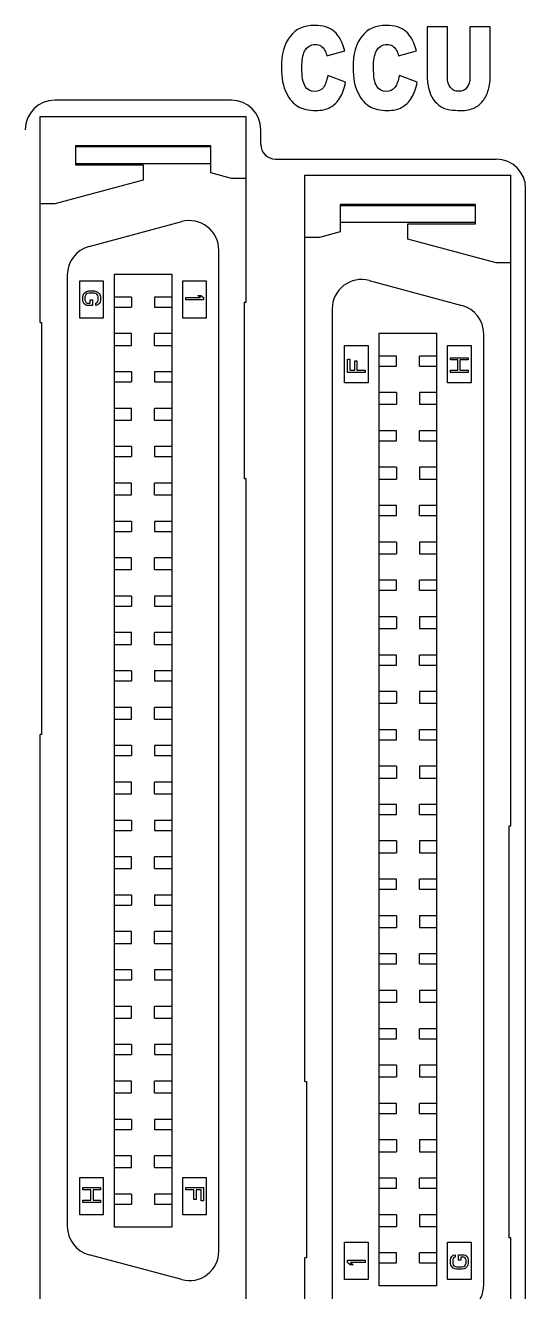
# Model space of a CAD drawing. Header units: inches. Extents: x 3 to 406, y 5 to 135.
# Drawn here: x 46.4 to 63.4, y 28.29 to 71.33 of the extents above; entities that cross this region are included whole.
import ezdxf

# ---------------------------------------------------------------- set-up
doc = ezdxf.new("R2010")
doc.units = ezdxf.units.IN
doc.header["$LTSCALE"] = 1.21
doc.header["$MEASUREMENT"] = 0
doc.layers.add('BSEJ72C_4_00DXF_CONTINUOUS_LINE', color=7, linetype='CONTINUOUS')
doc.layers.add('TE_1734101_5DXF_CONTINUOUS_LINE', color=7, linetype='CONTINUOUS')

msp = doc.modelspace()

# ---------------------------------------------------------------- linework, layer by layer
at = {"layer": 'BSEJ72C_4_00DXF_CONTINUOUS_LINE', "color": 4, "linetype": 'Continuous'}
for p, q in [((60.048, 71.28), (60.048, 69.61)), ((60.739, 71.28), (60.048, 71.28)), ((60.739, 69.57), (60.739, 71.28)), ((61.504, 71.28), (61.504, 69.57)), ((62.195, 71.28), (61.504, 71.28)), ((62.195, 69.61), (62.195, 71.28)), ((56.644, 70.286), (57.255, 70.456)), ((59.078, 70.286), (59.689, 70.456)), ((57.277, 69.396), (56.67, 69.626)), ((59.711, 69.396), (59.104, 69.626))]:
    msp.add_line(p, q, dxfattribs=at)
at = {"layer": 'BSEJ72C_4_00DXF_CONTINUOUS_LINE', "color": 7, "linetype": 'Continuous'}
for p, q in [((53.396, 68.78), (47.396, 68.78)), ((54.396, 67.28), (54.396, 67.78)), ((54.896, 66.78), (62.396, 66.78)), ((63.396, 23.68), (63.396, 65.78))]:
    msp.add_line(p, q, dxfattribs=at)
for centre, radius, start, end in [((47.396, 67.78), 1, 90, 180), ((53.396, 67.78), 1, 0, 90), ((54.896, 67.28), 0.5, 180, 270), ((62.396, 65.78), 1, 0, 90)]:
    msp.add_arc(centre, radius, start, end, dxfattribs=at)
at = {"layer": 'BSEJ72C_4_00DXF_CONTINUOUS_LINE', "color": 4, "linetype": 'Continuous'}
for points in [[(56.23, 71.327), (55.869, 71.327), (55.59, 71.201), (55.393, 70.953)], [(56.894, 71.113), (56.733, 71.255), (56.511, 71.327), (56.23, 71.327)], [(57.255, 70.456), (57.176, 70.751), (57.056, 70.97), (56.894, 71.113)], [(58.664, 71.327), (58.303, 71.327), (58.024, 71.201), (57.827, 70.953)], [(59.328, 71.113), (59.167, 71.255), (58.945, 71.327), (58.664, 71.327)], [(59.689, 70.456), (59.61, 70.751), (59.491, 70.97), (59.328, 71.113)], [(55.393, 70.953), (55.195, 70.705), (55.098, 70.349), (55.098, 69.885)], [(55.885, 70.444), (55.969, 70.6), (56.089, 70.68), (56.247, 70.68)], [(56.247, 70.68), (56.315, 70.68), (56.378, 70.661), (56.434, 70.625)], [(56.434, 70.625), (56.49, 70.59), (56.537, 70.539), (56.576, 70.473)], [(57.827, 70.953), (57.629, 70.705), (57.532, 70.349), (57.532, 69.885)], [(58.319, 70.444), (58.403, 70.6), (58.523, 70.68), (58.681, 70.68)], [(58.681, 70.68), (58.749, 70.68), (58.812, 70.661), (58.868, 70.625)], [(58.868, 70.625), (58.924, 70.59), (58.971, 70.539), (59.01, 70.473)], [(55.791, 69.891), (55.791, 70.141), (55.822, 70.325), (55.885, 70.444)], [(56.576, 70.473), (56.6, 70.434), (56.623, 70.371), (56.644, 70.286)], [(58.225, 69.891), (58.225, 70.141), (58.256, 70.325), (58.319, 70.444)], [(59.01, 70.473), (59.034, 70.434), (59.057, 70.371), (59.078, 70.286)], [(55.098, 69.885), (55.098, 69.538), (55.153, 69.253), (55.266, 69.03)], [(55.904, 69.253), (55.828, 69.368), (55.791, 69.582), (55.791, 69.891)], [(57.532, 69.885), (57.532, 69.538), (57.587, 69.253), (57.7, 69.03)], [(58.338, 69.253), (58.262, 69.368), (58.225, 69.582), (58.225, 69.891)], [(56.67, 69.626), (56.639, 69.448), (56.589, 69.312), (56.522, 69.22)], [(57.084, 68.864), (57.171, 69.005), (57.235, 69.183), (57.277, 69.396)], [(59.104, 69.626), (59.073, 69.448), (59.023, 69.312), (58.956, 69.22)], [(59.518, 68.864), (59.605, 69.005), (59.669, 69.183), (59.711, 69.396)], [(60.048, 69.61), (60.048, 69.473), (60.07, 69.316), (60.112, 69.137)], [(60.84, 69.213), (60.773, 69.299), (60.739, 69.417), (60.739, 69.57)], [(61.504, 69.57), (61.504, 69.416), (61.469, 69.295), (61.402, 69.211)], [(62.132, 69.142), (62.174, 69.289), (62.195, 69.444), (62.195, 69.61)], [(55.266, 69.03), (55.377, 68.808), (55.51, 68.652), (55.665, 68.564)], [(56.222, 69.081), (56.085, 69.081), (55.979, 69.139), (55.904, 69.253)], [(56.522, 69.22), (56.454, 69.127), (56.354, 69.081), (56.222, 69.081)], [(56.757, 68.541), (56.887, 68.613), (56.995, 68.72), (57.084, 68.864)], [(57.7, 69.03), (57.811, 68.808), (57.944, 68.652), (58.099, 68.564)], [(58.656, 69.081), (58.519, 69.081), (58.413, 69.139), (58.338, 69.253)], [(58.956, 69.22), (58.889, 69.127), (58.788, 69.081), (58.656, 69.081)], [(59.191, 68.541), (59.321, 68.613), (59.429, 68.72), (59.518, 68.864)], [(60.112, 69.137), (60.138, 69.026), (60.187, 68.919), (60.259, 68.814)], [(61.122, 69.085), (61.002, 69.085), (60.907, 69.127), (60.84, 69.213)], [(61.402, 69.211), (61.335, 69.127), (61.242, 69.085), (61.122, 69.085)], [(61.938, 68.757), (62.027, 68.867), (62.091, 68.995), (62.132, 69.142)], [(55.665, 68.564), (55.819, 68.478), (56.017, 68.432), (56.262, 68.432)], [(56.262, 68.432), (56.462, 68.432), (56.627, 68.468), (56.757, 68.541)], [(58.099, 68.564), (58.253, 68.478), (58.452, 68.432), (58.696, 68.432)], [(58.696, 68.432), (58.896, 68.432), (59.061, 68.468), (59.191, 68.541)], [(60.259, 68.814), (60.331, 68.711), (60.41, 68.631), (60.497, 68.573)], [(60.497, 68.573), (60.583, 68.516), (60.692, 68.48), (60.82, 68.461)], [(60.82, 68.461), (60.948, 68.441), (61.067, 68.432), (61.177, 68.432)], [(61.177, 68.432), (61.365, 68.432), (61.527, 68.464), (61.661, 68.525)], [(61.661, 68.525), (61.758, 68.569), (61.85, 68.646), (61.938, 68.757)]]:
    msp.add_open_spline(points, degree=3, dxfattribs=at)
at = {"layer": 'TE_1734101_5DXF_CONTINUOUS_LINE', "color": 7, "linetype": 'Continuous'}
for p, q in [((46.896, 61.23), (46.896, 68.23)), ((46.896, 68.23), (53.896, 68.23)), ((53.896, 61.92), (53.896, 68.23)), ((48.096, 67.235), (48.096, 66.585)), ((52.696, 67.235), (48.096, 67.235)), ((52.696, 67.195), (48.096, 67.195)), ((52.696, 66.31), (52.696, 67.235)), ((52.696, 66.624), (48.096, 66.624)), ((48.096, 66.585), (50.396, 66.585)), ((50.396, 66.585), (50.396, 66.063)), ((53.396, 66.122), (52.696, 66.31)), ((50.396, 66.063), (47.396, 65.259)), ((53.896, 66.122), (53.396, 66.122)), ((55.896, 35.44), (55.896, 66.23)), ((55.896, 66.23), (62.896, 66.23)), ((62.896, 44.13), (62.896, 66.23)), ((47.396, 65.259), (46.896, 65.259)), ((57.096, 65.235), (57.096, 64.31)), ((61.696, 65.235), (57.096, 65.235)), ((61.696, 65.195), (57.096, 65.195)), ((61.696, 64.585), (61.696, 65.235)), ((48.563, 63.812), (51.713, 64.656)), ((61.696, 64.624), (57.096, 64.624)), ((59.396, 64.063), (59.396, 64.585)), ((59.396, 64.585), (61.696, 64.585)), ((56.396, 64.122), (55.896, 64.122)), ((57.096, 64.31), (56.396, 64.122)), ((52.971, 29.67), (52.971, 63.69)), ((62.396, 63.259), (59.396, 64.063)), ((62.896, 63.259), (62.396, 63.259)), ((47.821, 62.846), (47.821, 30.514)), ((49.421, 30.49), (49.421, 62.87)), ((49.421, 62.87), (51.371, 62.87)), ((51.371, 62.87), (51.371, 30.49)), ((48.246, 61.38), (48.246, 62.65)), ((48.246, 62.65), (49.046, 62.65)), ((49.046, 62.65), (49.046, 61.38)), ((51.746, 61.38), (51.746, 62.65)), ((51.746, 62.65), (52.546, 62.65)), ((52.546, 62.65), (52.546, 61.38)), ((58.08, 62.656), (61.23, 61.812)), ((48.346, 62.1), (48.359, 62.162)), ((48.346, 61.987), (48.346, 62.1)), ((48.359, 61.925), (48.346, 61.987)), ((48.359, 62.162), (48.385, 62.212)), ((48.385, 62.212), (48.436, 62.262)), ((48.436, 62.15), (48.423, 62.1)), ((48.423, 62.1), (48.423, 61.987)), ((48.423, 61.987), (48.436, 61.937)), ((48.436, 62.262), (48.487, 62.287)), ((48.461, 62.187), (48.436, 62.15)), ((48.5, 62.212), (48.461, 62.187)), ((48.487, 62.287), (48.551, 62.3)), ((48.551, 62.225), (48.5, 62.212)), ((48.551, 62.3), (48.742, 62.3)), ((48.742, 62.225), (48.551, 62.225)), ((48.602, 61.887), (48.602, 62)), ((48.602, 62), (48.678, 62)), ((48.678, 62), (48.678, 61.812)), ((48.742, 62.3), (48.806, 62.287)), ((48.793, 62.212), (48.742, 62.225)), ((48.831, 62.187), (48.793, 62.212)), ((48.806, 62.287), (48.857, 62.262)), ((48.857, 62.15), (48.831, 62.187)), ((48.857, 62.262), (48.908, 62.212)), ((48.87, 62.1), (48.857, 62.15)), ((48.857, 61.937), (48.87, 61.987)), ((48.87, 61.987), (48.87, 62.1)), ((48.908, 62.212), (48.934, 62.162)), ((48.934, 62.162), (48.946, 62.1)), ((48.946, 61.987), (48.934, 61.925)), ((48.946, 62.1), (48.946, 61.987)), ((50.006, 62.09), (49.421, 62.09)), ((50.006, 62.09), (50.006, 61.75)), ((50.786, 62.09), (50.786, 61.75)), ((51.371, 62.09), (50.786, 62.09)), ((51.846, 62), (51.846, 62.075)), ((51.846, 62.075), (52.344, 62.075)), ((52.446, 62), (51.846, 62)), ((52.344, 62.075), (52.255, 62.15)), ((52.255, 62.15), (52.357, 62.15)), ((52.357, 62.15), (52.446, 62.075)), ((52.446, 62.075), (52.446, 62)), ((48.385, 61.875), (48.359, 61.925)), ((48.436, 61.825), (48.385, 61.875)), ((48.436, 61.937), (48.461, 61.9)), ((48.487, 61.812), (48.436, 61.825)), ((48.461, 61.9), (48.5, 61.887)), ((48.678, 61.812), (48.487, 61.812)), ((48.5, 61.887), (48.602, 61.887)), ((48.793, 61.887), (48.831, 61.9)), ((48.793, 61.812), (48.793, 61.887)), ((48.857, 61.825), (48.793, 61.812)), ((48.831, 61.9), (48.857, 61.937)), ((48.908, 61.875), (48.857, 61.825)), ((48.934, 61.925), (48.908, 61.875)), ((49.421, 61.75), (50.006, 61.75)), ((50.786, 61.75), (51.371, 61.75)), ((53.841, 55.92), (53.841, 61.92)), ((53.841, 61.92), (53.896, 61.92)), ((56.821, 61.69), (56.821, 27.67)), ((46.896, 61.23), (46.951, 61.23)), ((46.951, 61.23), (46.951, 47.23)), ((49.046, 61.38), (48.246, 61.38)), ((52.546, 61.38), (51.746, 61.38)), ((50.006, 60.85), (49.421, 60.85)), ((50.006, 60.45), (50.006, 60.85)), ((50.786, 60.45), (50.786, 60.85)), ((51.371, 60.85), (50.786, 60.85)), ((58.421, 28.49), (58.421, 60.87)), ((58.421, 60.87), (60.371, 60.87)), ((60.371, 60.87), (60.371, 28.49)), ((61.971, 28.514), (61.971, 60.846)), ((49.421, 60.45), (50.006, 60.45)), ((50.786, 60.45), (51.371, 60.45)), ((57.246, 59.18), (57.246, 60.45)), ((57.246, 60.45), (58.046, 60.45)), ((58.046, 60.45), (58.046, 59.18)), ((60.746, 59.18), (60.746, 60.45)), ((60.746, 60.45), (61.546, 60.45)), ((61.546, 60.45), (61.546, 59.18)), ((57.346, 59.53), (57.346, 59.98)), ((57.346, 59.98), (57.423, 59.98)), ((57.423, 59.98), (57.423, 59.605)), ((57.589, 59.605), (57.589, 59.93)), ((57.589, 59.93), (57.665, 59.93)), ((57.665, 59.93), (57.665, 59.605)), ((59.006, 60.09), (58.421, 60.09)), ((59.006, 59.75), (59.006, 60.09)), ((59.786, 59.75), (59.786, 60.09)), ((60.371, 60.09), (59.786, 60.09)), ((60.846, 59.955), (60.846, 60.03)), ((60.846, 60.03), (61.446, 60.03)), ((61.089, 59.955), (60.846, 59.955)), ((61.089, 59.605), (61.089, 59.955)), ((61.165, 59.955), (61.165, 59.605)), ((61.446, 59.955), (61.165, 59.955)), ((61.446, 60.03), (61.446, 59.955)), ((50.006, 59.55), (49.421, 59.55)), ((50.006, 59.55), (50.006, 59.21)), ((50.786, 59.55), (50.786, 59.21)), ((51.371, 59.55), (50.786, 59.55)), ((57.946, 59.53), (57.346, 59.53)), ((57.423, 59.605), (57.589, 59.605)), ((57.665, 59.605), (57.946, 59.605)), ((57.946, 59.605), (57.946, 59.53)), ((58.421, 59.75), (59.006, 59.75)), ((59.786, 59.75), (60.371, 59.75)), ((60.846, 59.53), (60.846, 59.605)), ((60.846, 59.605), (61.089, 59.605)), ((61.446, 59.53), (60.846, 59.53)), ((61.165, 59.605), (61.446, 59.605)), ((61.446, 59.605), (61.446, 59.53)), ((49.421, 59.21), (50.006, 59.21)), ((50.786, 59.21), (51.371, 59.21)), ((58.046, 59.18), (57.246, 59.18)), ((61.546, 59.18), (60.746, 59.18)), ((59.006, 58.85), (58.421, 58.85)), ((59.006, 58.85), (59.006, 58.45)), ((59.786, 58.85), (59.786, 58.45)), ((60.371, 58.85), (59.786, 58.85)), ((50.006, 58.31), (49.421, 58.31)), ((50.006, 57.91), (50.006, 58.31)), ((50.786, 57.91), (50.786, 58.31)), ((51.371, 58.31), (50.786, 58.31)), ((58.421, 58.45), (59.006, 58.45)), ((59.786, 58.45), (60.371, 58.45)), ((49.421, 57.91), (50.006, 57.91)), ((50.786, 57.91), (51.371, 57.91)), ((59.006, 57.55), (58.421, 57.55)), ((59.006, 57.21), (59.006, 57.55)), ((59.786, 57.21), (59.786, 57.55)), ((60.371, 57.55), (59.786, 57.55)), ((50.006, 57.01), (49.421, 57.01)), ((50.006, 57.01), (50.006, 56.67)), ((50.786, 57.01), (50.786, 56.67)), ((51.371, 57.01), (50.786, 57.01)), ((58.421, 57.21), (59.006, 57.21)), ((59.786, 57.21), (60.371, 57.21)), ((49.421, 56.67), (50.006, 56.67)), ((50.786, 56.67), (51.371, 56.67)), ((59.006, 56.31), (58.421, 56.31)), ((59.006, 56.31), (59.006, 55.91)), ((59.786, 56.31), (59.786, 55.91)), ((60.371, 56.31), (59.786, 56.31)), ((50.006, 55.77), (49.421, 55.77)), ((50.006, 55.37), (50.006, 55.77)), ((50.786, 55.37), (50.786, 55.77)), ((51.371, 55.77), (50.786, 55.77)), ((53.896, 55.92), (53.841, 55.92)), ((53.896, 25.13), (53.896, 55.92)), ((58.421, 55.91), (59.006, 55.91)), ((59.786, 55.91), (60.371, 55.91)), ((49.421, 55.37), (50.006, 55.37)), ((50.786, 55.37), (51.371, 55.37)), ((59.006, 55.01), (58.421, 55.01)), ((58.421, 54.67), (59.006, 54.67)), ((59.006, 54.67), (59.006, 55.01)), ((59.786, 54.67), (59.786, 55.01)), ((60.371, 55.01), (59.786, 55.01)), ((59.786, 54.67), (60.371, 54.67)), ((50.006, 54.47), (49.421, 54.47)), ((50.006, 54.47), (50.006, 54.13)), ((50.786, 54.47), (50.786, 54.13)), ((51.371, 54.47), (50.786, 54.47)), ((49.421, 54.13), (50.006, 54.13)), ((50.786, 54.13), (51.371, 54.13)), ((59.006, 53.77), (58.421, 53.77)), ((58.421, 53.37), (59.006, 53.37)), ((59.006, 53.77), (59.006, 53.37)), ((59.786, 53.77), (59.786, 53.37)), ((60.371, 53.77), (59.786, 53.77)), ((59.786, 53.37), (60.371, 53.37)), ((50.006, 53.23), (49.421, 53.23)), ((50.006, 52.83), (50.006, 53.23)), ((50.786, 52.83), (50.786, 53.23)), ((51.371, 53.23), (50.786, 53.23)), ((49.421, 52.83), (50.006, 52.83)), ((50.786, 52.83), (51.371, 52.83)), ((59.006, 52.47), (58.421, 52.47)), ((58.421, 52.13), (59.006, 52.13)), ((59.006, 52.13), (59.006, 52.47)), ((59.786, 52.13), (59.786, 52.47)), ((60.371, 52.47), (59.786, 52.47)), ((59.786, 52.13), (60.371, 52.13)), ((50.006, 51.93), (49.421, 51.93)), ((50.006, 51.93), (50.006, 51.59)), ((50.786, 51.93), (50.786, 51.59)), ((51.371, 51.93), (50.786, 51.93)), ((49.421, 51.59), (50.006, 51.59)), ((50.786, 51.59), (51.371, 51.59)), ((59.006, 51.23), (58.421, 51.23)), ((59.006, 51.23), (59.006, 50.83)), ((59.786, 51.23), (59.786, 50.83)), ((60.371, 51.23), (59.786, 51.23)), ((58.421, 50.83), (59.006, 50.83)), ((59.786, 50.83), (60.371, 50.83)), ((50.006, 50.69), (49.421, 50.69)), ((50.006, 50.29), (50.006, 50.69)), ((50.786, 50.29), (50.786, 50.69)), ((51.371, 50.69), (50.786, 50.69)), ((49.421, 50.29), (50.006, 50.29)), ((50.786, 50.29), (51.371, 50.29)), ((59.006, 49.93), (58.421, 49.93)), ((59.006, 49.59), (59.006, 49.93)), ((59.786, 49.59), (59.786, 49.93)), ((60.371, 49.93), (59.786, 49.93)), ((58.421, 49.59), (59.006, 49.59)), ((59.786, 49.59), (60.371, 49.59)), ((50.006, 49.39), (49.421, 49.39)), ((50.006, 49.39), (50.006, 49.05)), ((50.786, 49.39), (50.786, 49.05)), ((51.371, 49.39), (50.786, 49.39)), ((49.421, 49.05), (50.006, 49.05)), ((50.786, 49.05), (51.371, 49.05)), ((59.006, 48.69), (58.421, 48.69)), ((59.006, 48.69), (59.006, 48.29)), ((59.786, 48.69), (59.786, 48.29)), ((60.371, 48.69), (59.786, 48.69)), ((58.421, 48.29), (59.006, 48.29)), ((59.786, 48.29), (60.371, 48.29)), ((50.006, 48.15), (49.421, 48.15)), ((50.006, 47.75), (50.006, 48.15)), ((50.786, 47.75), (50.786, 48.15)), ((51.371, 48.15), (50.786, 48.15)), ((49.421, 47.75), (50.006, 47.75)), ((50.786, 47.75), (51.371, 47.75)), ((59.006, 47.39), (58.421, 47.39)), ((59.006, 47.05), (59.006, 47.39)), ((59.786, 47.05), (59.786, 47.39)), ((60.371, 47.39), (59.786, 47.39)), ((46.896, 25.13), (46.896, 47.23)), ((46.951, 47.23), (46.896, 47.23)), ((58.421, 47.05), (59.006, 47.05)), ((59.786, 47.05), (60.371, 47.05)), ((50.006, 46.85), (49.421, 46.85)), ((49.421, 46.51), (50.006, 46.51)), ((50.006, 46.85), (50.006, 46.51)), ((50.786, 46.85), (50.786, 46.51)), ((51.371, 46.85), (50.786, 46.85)), ((50.786, 46.51), (51.371, 46.51)), ((59.006, 46.15), (58.421, 46.15)), ((59.006, 46.15), (59.006, 45.75)), ((59.786, 46.15), (59.786, 45.75)), ((60.371, 46.15), (59.786, 46.15)), ((58.421, 45.75), (59.006, 45.75)), ((59.786, 45.75), (60.371, 45.75)), ((50.006, 45.61), (49.421, 45.61)), ((49.421, 45.21), (50.006, 45.21)), ((50.006, 45.21), (50.006, 45.61)), ((50.786, 45.21), (50.786, 45.61)), ((51.371, 45.61), (50.786, 45.61)), ((50.786, 45.21), (51.371, 45.21)), ((59.006, 44.85), (58.421, 44.85)), ((59.006, 44.51), (59.006, 44.85)), ((59.786, 44.51), (59.786, 44.85)), ((60.371, 44.85), (59.786, 44.85)), ((58.421, 44.51), (59.006, 44.51)), ((59.786, 44.51), (60.371, 44.51)), ((50.006, 44.31), (49.421, 44.31)), ((49.421, 43.97), (50.006, 43.97)), ((50.006, 44.31), (50.006, 43.97)), ((50.786, 44.31), (50.786, 43.97)), ((51.371, 44.31), (50.786, 44.31)), ((50.786, 43.97), (51.371, 43.97)), ((62.841, 30.13), (62.841, 44.13)), ((62.841, 44.13), (62.896, 44.13)), ((59.006, 43.61), (58.421, 43.61)), ((59.006, 43.61), (59.006, 43.21)), ((59.786, 43.61), (59.786, 43.21)), ((60.371, 43.61), (59.786, 43.61)), ((50.006, 43.07), (49.421, 43.07)), ((50.006, 42.67), (50.006, 43.07)), ((50.786, 42.67), (50.786, 43.07)), ((51.371, 43.07), (50.786, 43.07)), ((58.421, 43.21), (59.006, 43.21)), ((59.786, 43.21), (60.371, 43.21)), ((49.421, 42.67), (50.006, 42.67)), ((50.786, 42.67), (51.371, 42.67)), ((59.006, 42.31), (58.421, 42.31)), ((59.006, 41.97), (59.006, 42.31)), ((59.786, 41.97), (59.786, 42.31)), ((60.371, 42.31), (59.786, 42.31)), ((50.006, 41.77), (49.421, 41.77)), ((50.006, 41.77), (50.006, 41.43)), ((50.786, 41.77), (50.786, 41.43)), ((51.371, 41.77), (50.786, 41.77)), ((58.421, 41.97), (59.006, 41.97)), ((59.786, 41.97), (60.371, 41.97)), ((49.421, 41.43), (50.006, 41.43)), ((50.786, 41.43), (51.371, 41.43)), ((59.006, 41.07), (58.421, 41.07)), ((59.006, 41.07), (59.006, 40.67)), ((59.786, 41.07), (59.786, 40.67)), ((60.371, 41.07), (59.786, 41.07)), ((50.006, 40.53), (49.421, 40.53)), ((50.006, 40.13), (50.006, 40.53)), ((50.786, 40.13), (50.786, 40.53)), ((51.371, 40.53), (50.786, 40.53)), ((58.421, 40.67), (59.006, 40.67)), ((59.786, 40.67), (60.371, 40.67)), ((49.421, 40.13), (50.006, 40.13)), ((50.786, 40.13), (51.371, 40.13)), ((59.006, 39.77), (58.421, 39.77)), ((59.006, 39.43), (59.006, 39.77)), ((59.786, 39.43), (59.786, 39.77)), ((60.371, 39.77), (59.786, 39.77)), ((50.006, 39.23), (49.421, 39.23)), ((50.006, 39.23), (50.006, 38.89)), ((50.786, 39.23), (50.786, 38.89)), ((51.371, 39.23), (50.786, 39.23)), ((58.421, 39.43), (59.006, 39.43)), ((59.786, 39.43), (60.371, 39.43)), ((49.421, 38.89), (50.006, 38.89)), ((50.786, 38.89), (51.371, 38.89)), ((59.006, 38.53), (58.421, 38.53)), ((59.006, 38.53), (59.006, 38.13)), ((59.786, 38.53), (59.786, 38.13)), ((60.371, 38.53), (59.786, 38.53)), ((50.006, 37.99), (49.421, 37.99)), ((50.006, 37.59), (50.006, 37.99)), ((50.786, 37.59), (50.786, 37.99)), ((51.371, 37.99), (50.786, 37.99)), ((58.421, 38.13), (59.006, 38.13)), ((59.786, 38.13), (60.371, 38.13)), ((49.421, 37.59), (50.006, 37.59)), ((50.786, 37.59), (51.371, 37.59)), ((59.006, 37.23), (58.421, 37.23)), ((59.006, 36.89), (59.006, 37.23)), ((59.786, 36.89), (59.786, 37.23)), ((60.371, 37.23), (59.786, 37.23)), ((50.006, 36.69), (49.421, 36.69)), ((50.006, 36.69), (50.006, 36.35)), ((50.786, 36.69), (50.786, 36.35)), ((51.371, 36.69), (50.786, 36.69)), ((58.421, 36.89), (59.006, 36.89)), ((59.786, 36.89), (60.371, 36.89)), ((49.421, 36.35), (50.006, 36.35)), ((50.786, 36.35), (51.371, 36.35)), ((59.006, 35.99), (58.421, 35.99)), ((59.006, 35.99), (59.006, 35.59)), ((59.786, 35.99), (59.786, 35.59)), ((60.371, 35.99), (59.786, 35.99)), ((50.006, 35.45), (49.421, 35.45)), ((50.006, 35.05), (50.006, 35.45)), ((50.786, 35.05), (50.786, 35.45)), ((51.371, 35.45), (50.786, 35.45)), ((55.896, 35.44), (55.951, 35.44)), ((55.951, 35.44), (55.951, 29.44)), ((58.421, 35.59), (59.006, 35.59)), ((59.786, 35.59), (60.371, 35.59)), ((49.421, 35.05), (50.006, 35.05)), ((50.786, 35.05), (51.371, 35.05)), ((59.006, 34.69), (58.421, 34.69)), ((59.006, 34.35), (59.006, 34.69)), ((59.786, 34.35), (59.786, 34.69)), ((60.371, 34.69), (59.786, 34.69)), ((50.006, 34.15), (49.421, 34.15)), ((50.006, 34.15), (50.006, 33.81)), ((50.786, 34.15), (50.786, 33.81)), ((51.371, 34.15), (50.786, 34.15)), ((58.421, 34.35), (59.006, 34.35)), ((59.786, 34.35), (60.371, 34.35)), ((49.421, 33.81), (50.006, 33.81)), ((50.786, 33.81), (51.371, 33.81)), ((59.006, 33.45), (58.421, 33.45)), ((59.006, 33.45), (59.006, 33.05)), ((59.786, 33.45), (59.786, 33.05)), ((60.371, 33.45), (59.786, 33.45)), ((50.006, 32.91), (49.421, 32.91)), ((50.006, 32.51), (50.006, 32.91)), ((50.786, 32.51), (50.786, 32.91)), ((51.371, 32.91), (50.786, 32.91)), ((58.421, 33.05), (59.006, 33.05)), ((59.786, 33.05), (60.371, 33.05)), ((49.421, 32.51), (50.006, 32.51)), ((50.786, 32.51), (51.371, 32.51)), ((48.246, 30.91), (48.246, 32.18)), ((48.246, 32.18), (49.046, 32.18)), ((49.046, 32.18), (49.046, 30.91)), ((51.746, 30.91), (51.746, 32.18)), ((51.746, 32.18), (52.546, 32.18)), ((52.546, 32.18), (52.546, 30.91)), ((59.006, 32.15), (58.421, 32.15)), ((59.006, 31.81), (59.006, 32.15)), ((59.786, 31.81), (59.786, 32.15)), ((60.371, 32.15), (59.786, 32.15)), ((48.346, 31.755), (48.346, 31.83)), ((48.346, 31.83), (48.946, 31.83)), ((48.627, 31.755), (48.346, 31.755)), ((48.627, 31.405), (48.627, 31.755)), ((48.704, 31.755), (48.704, 31.405)), ((48.946, 31.755), (48.704, 31.755)), ((48.946, 31.83), (48.946, 31.755)), ((50.006, 31.61), (49.421, 31.61)), ((50.006, 31.61), (50.006, 31.27)), ((50.786, 31.61), (50.786, 31.27)), ((51.371, 31.61), (50.786, 31.61)), ((51.846, 31.755), (51.846, 31.83)), ((51.846, 31.83), (52.446, 31.83)), ((52.127, 31.755), (51.846, 31.755)), ((52.127, 31.43), (52.127, 31.755)), ((52.204, 31.43), (52.127, 31.43)), ((52.204, 31.755), (52.204, 31.43)), ((52.37, 31.755), (52.204, 31.755)), ((52.37, 31.38), (52.37, 31.755)), ((52.446, 31.83), (52.446, 31.38)), ((58.421, 31.81), (59.006, 31.81)), ((59.786, 31.81), (60.371, 31.81)), ((48.346, 31.33), (48.346, 31.405)), ((48.346, 31.405), (48.627, 31.405)), ((48.946, 31.33), (48.346, 31.33)), ((48.704, 31.405), (48.946, 31.405)), ((48.946, 31.405), (48.946, 31.33)), ((49.421, 31.27), (50.006, 31.27)), ((50.786, 31.27), (51.371, 31.27)), ((52.446, 31.38), (52.37, 31.38)), ((49.046, 30.91), (48.246, 30.91)), ((52.546, 30.91), (51.746, 30.91)), ((59.006, 30.91), (58.421, 30.91)), ((59.006, 30.91), (59.006, 30.51)), ((59.786, 30.91), (59.786, 30.51)), ((60.371, 30.91), (59.786, 30.91)), ((51.371, 30.49), (49.421, 30.49)), ((58.421, 30.51), (59.006, 30.51)), ((59.786, 30.51), (60.371, 30.51)), ((62.896, 30.13), (62.841, 30.13)), ((62.896, 23.13), (62.896, 30.13)), ((57.246, 28.71), (57.246, 29.98)), ((57.246, 29.98), (58.046, 29.98)), ((58.046, 29.98), (58.046, 28.71)), ((60.746, 28.71), (60.746, 29.98)), ((60.746, 29.98), (61.546, 29.98)), ((61.546, 29.98), (61.546, 28.71)), ((51.713, 28.704), (48.563, 29.548)), ((55.896, 23.13), (55.896, 29.44)), ((55.951, 29.44), (55.896, 29.44)), ((57.346, 29.285), (57.346, 29.36)), ((57.346, 29.36), (57.946, 29.36)), ((57.436, 29.21), (57.346, 29.285)), ((57.448, 29.285), (57.538, 29.21)), ((57.946, 29.285), (57.448, 29.285)), ((57.946, 29.36), (57.946, 29.285)), ((59.006, 29.61), (58.421, 29.61)), ((58.421, 29.27), (59.006, 29.27)), ((59.006, 29.27), (59.006, 29.61)), ((59.786, 29.27), (59.786, 29.61)), ((60.371, 29.61), (59.786, 29.61)), ((59.786, 29.27), (60.371, 29.27)), ((60.846, 29.372), (60.859, 29.435)), ((60.846, 29.26), (60.846, 29.372)), ((60.859, 29.435), (60.885, 29.485)), ((60.885, 29.485), (60.936, 29.535)), ((60.936, 29.422), (60.923, 29.372)), ((60.923, 29.372), (60.923, 29.26)), ((60.936, 29.535), (61, 29.547)), ((60.961, 29.46), (60.936, 29.422)), ((61, 29.472), (60.961, 29.46)), ((61, 29.547), (61, 29.472)), ((61.114, 29.36), (61.114, 29.547)), ((61.114, 29.547), (61.306, 29.547)), ((61.191, 29.36), (61.114, 29.36)), ((61.191, 29.472), (61.191, 29.36)), ((61.293, 29.472), (61.191, 29.472)), ((61.331, 29.46), (61.293, 29.472)), ((61.306, 29.547), (61.357, 29.535)), ((61.357, 29.422), (61.331, 29.46)), ((61.357, 29.535), (61.408, 29.485)), ((61.37, 29.372), (61.357, 29.422)), ((61.37, 29.26), (61.37, 29.372)), ((61.408, 29.485), (61.434, 29.435)), ((61.434, 29.435), (61.446, 29.372)), ((61.446, 29.372), (61.446, 29.26)), ((57.538, 29.21), (57.436, 29.21)), ((60.859, 29.197), (60.846, 29.26)), ((60.885, 29.147), (60.859, 29.197)), ((60.936, 29.097), (60.885, 29.147)), ((60.923, 29.26), (60.936, 29.21)), ((60.936, 29.21), (60.961, 29.172)), ((60.987, 29.072), (60.936, 29.097)), ((60.961, 29.172), (61, 29.147)), ((61.051, 29.06), (60.987, 29.072)), ((61, 29.147), (61.051, 29.135)), ((61.051, 29.135), (61.242, 29.135)), ((61.242, 29.06), (61.051, 29.06)), ((61.242, 29.135), (61.293, 29.147)), ((61.306, 29.072), (61.242, 29.06)), ((61.293, 29.147), (61.331, 29.172)), ((61.357, 29.097), (61.306, 29.072)), ((61.331, 29.172), (61.357, 29.21)), ((61.357, 29.21), (61.37, 29.26)), ((61.408, 29.147), (61.357, 29.097)), ((61.434, 29.197), (61.408, 29.147)), ((61.446, 29.26), (61.434, 29.197)), ((58.046, 28.71), (57.246, 28.71)), ((60.371, 28.49), (58.421, 28.49)), ((61.546, 28.71), (60.746, 28.71))]:
    msp.add_line(p, q, dxfattribs=at)
for centre, start, end in [((51.971, 63.69), 0, 105), ((48.821, 62.846), 105, 180), ((57.821, 61.69), 75, 180), ((60.971, 60.846), 0, 75), ((48.821, 30.514), 180, 255), ((51.971, 29.67), 255, 0), ((60.971, 28.514), 285, 0)]:
    msp.add_arc(centre, 1, start, end, dxfattribs=at)

doc.saveas('drawing.dxf')
